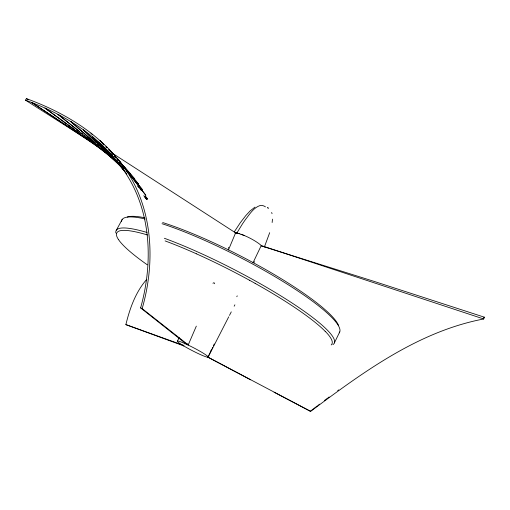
<?xml version="1.0" encoding="UTF-8"?>
<svg xmlns="http://www.w3.org/2000/svg" width="510" height="510" viewBox="0 0 510 510"><rect width="100%" height="100%" fill="white"/><g stroke="black" fill="none" stroke-linecap="round" stroke-linejoin="round"><path stroke-width="0.76" d="M272.493 219.141L272.136 222.526M184.021 344.977L183.492 345.78L125.874 324.621C129.814 308.416 135.603 292.013 146.778 279.308M196.324 326.126L188.228 344.907L186.749 344.397L140.613 307.906C153.453 262.197 151.476 209.655 123.375 169.804C100.132 135.953 63.463 113.985 25.5 100.17L26.399 98.621C61.997 111.588 96.307 131.497 119.888 161.759L145.86 195.33L117.243 158.451L142.341 189.592L121.565 164.462M188.228 344.907L142.156 308.607C156.264 259.679 152.802 202.642 119.888 161.759M269.694 232.668L264.346 247.101M228.454 249.945L235.607 232.872L112.174 153.102M214.308 283.745L214.678 282.872M186.749 344.397L187.138 343.498M213.04 283.483L213.416 282.616M228.25 248.255L228.614 247.407M274.119 392.241L310.615 411.379C362.922 372.351 418.194 331.487 483.697 318.973L484.5 317.233L373.83 281.303L262.714 246.343M210.33 351.811L210.745 350.931M310.615 411.379L207.965 357.178L211.746 349.254M212.166 348.375L212.587 347.495M213.429 345.735L214.264 343.982M236.812 296.731L237.233 295.857M252.979 262.86L261.235 245.565L483.697 318.973M334.388 342.873L339.73 331.927M254.063 262.471L254.484 261.611M208.125 357.051L228.741 316.812M229.462 315.403L231.272 311.871M234.166 306.223L234.887 304.814M177.391 341.113L179.22 337.601M239.152 233.695L238.049 233.401A16.881 3.557 27.3 0 0 235.728 233L235.167 232.968L236.806 233.14L242.403 223.998A136.992 103.198 -76.4 0 1 245.482 219.51C249.607 214.34 253.413 207.755 260.023 205.549A9.225 7.357 -81.5 0 1 262.554 205.555L263.504 205.842A13.987 11.156 -81.2 0 1 265.461 206.875M116.356 230.176L122.158 219.523M234.313 231.82L240.318 222.698L245.75 215.653L250.053 210.987L254.949 207.124M310.22 411.347L313.338 408.943M313.86 408.548L317.513 405.743M318.559 404.946L319.611 404.149M324.354 400.56L325.412 399.764M325.941 399.368L327.535 398.176M328.064 397.781L329.128 396.984M337.697 390.679L338.767 389.895M483.556 317.405L484.5 317.233M236.353 233.07L238.865 233.618M236.806 233.14L237.284 233.236M240.956 234.262L244.182 235.473M125.874 324.621L182.382 344.926L183.492 345.78M140.613 307.906L142.156 308.607M250.659 379.816L207.965 357.178M249.441 280.2L255.198 283.388M26.399 98.621L28.19 99.756M25.5 100.17L86.152 138.663M86.802 139.071L89.397 140.715M90.691 141.538L92.629 142.768M56.546 118.811L31.977 102.618L103.326 150.45M57.879 119.691L61.194 121.877M62.526 122.751L65.841 124.937M67.173 125.817L70.495 128.004M71.821 128.877L75.142 131.07M77.794 132.817L79.789 134.13M82.441 135.883L84.437 137.196M87.089 138.943L89.084 140.256M267.482 207.595L268.432 208.252M267.801 207.812L268.126 208.035M261.235 245.565L262.051 246.132M66.81 123.86L44.963 108.075L109.707 155.69M68.098 124.784L74.524 129.432M75.805 130.356L80.306 133.607M85.444 137.324L87.376 138.714M79.579 131.516L57.93 114.355L114.246 159.885M81.434 132.989L82.671 133.964M83.908 134.946L85.144 135.928M86.381 136.909L93.808 142.794M95.344 142.947L70.794 121.584L121.877 167.095M97.142 144.508L98.94 146.07M127.819 172.386L129.011 173.445M104.531 150.029L83.449 129.897L123.656 169.473M127.895 172.342L129.03 173.425M131.019 176.721L132.154 177.837M90.92 133.11L92.578 134.818M121.896 164.972L130.745 174.082L119.442 161.785M118.549 163.583L92.712 136.941L123.764 169.581M119.646 164.717L121.845 166.987M131.191 176.626L132.288 177.76M117.294 159.445L118.371 160.612M120.883 163.665L134.748 178.972L117.498 159.33M98.736 142.06L123.739 169.696M109.134 149.806L113.316 154.568M114.361 155.754L116.452 158.138M111.18 152.248L112.729 154.052M114.285 155.856L115.324 157.061M117.389 159.471L118.428 160.675M119.461 161.874L138.624 184.142L119.659 161.81M104.607 147.543L124.835 171.06M137.808 186.131L138.841 187.342M139.88 188.547L141.436 190.357L139.931 188.522M121.896 167.356L107.476 150.431L124.561 171.124M137.866 186.105L138.898 187.317M113.507 154.568L108.891 149.137L112.946 154.039M114.533 155.773L116.07 157.584M117.606 159.394L118.632 160.605M114.469 155.881L115.483 157.105M119.538 162.008L120.551 163.232M145.662 196.688L147.67 199.117M123.726 169.524L115.738 159.668L123.49 169.626M145.191 196.012L147.683 199.091M124.944 171.494L126.882 173.98M144.808 197.013L146.746 199.499M118.365 162.945L124.714 171.118M143.769 195.649L146.701 199.423M271.645 212.472L272.047 213.69M234.982 232.968A16.938 3.564 27.3 0 1 248.536 237.437A16.938 3.564 27.3 0 1 261.91 246.151M121.488 221.71A122.476 20.929 27.3 0 1 145.299 219M162.008 223.699A122.476 20.929 27.3 0 1 283.464 281.8A122.476 20.929 27.3 0 1 339.233 332.832M164.36 238.266A122.744 19.52 27.3 0 1 284.988 298.471A122.744 19.52 27.3 0 1 332.922 344.601M115.821 232.93A122.744 19.52 27.3 0 1 146.995 232.458M127.245 217.024A120.66 20.814 27.3 0 1 128.673 216.648M129.489 216.514A120.66 20.814 27.3 0 1 144.451 217.7M162.671 222.545A120.66 20.814 27.3 0 1 177.289 227.6A121.208 20.897 27.3 0 1 204.357 238.629A120.66 20.814 27.3 0 1 257.276 264.875L263.02 268.056A120.672 20.814 27.3 0 1 332.367 316.691A121.227 20.91 27.3 0 1 338.621 325.622M147.307 264.817A120.985 19.036 27.3 0 1 133.231 254.254A121.622 19.144 27.3 0 1 122.387 244.366A120.181 18.908 27.3 0 1 118.416 239.451M196.382 253.808A120.985 19.036 27.3 0 1 249.441 280.226M255.115 283.375A120.985 19.036 27.3 0 1 325.106 331.27M196.388 253.789A121.546 19.119 27.3 0 0 169.339 242.505A120.998 19.042 27.3 0 0 165.112 240.911M116.618 233.401A120.998 19.042 27.3 0 1 147.466 234.951M118.371 239.394A121.622 19.144 27.3 0 1 116.56 233.331M331.194 344.938A121.578 19.131 27.3 0 0 332.182 343.332A120.232 18.921 27.3 0 0 331.659 339.858A121.565 19.125 27.3 0 0 325.201 331.296M103.842 144.808L100.075 140.709L103.81 144.827M107.043 147.422L105.997 146.23L107.036 147.435M183.759 345.933A17.314 1.575 27.4 0 0 208.054 357.14A17.314 1.575 27.4 0 0 186.424 344.25A17.314 1.575 27.4 0 0 183.759 345.933"/></g></svg>
